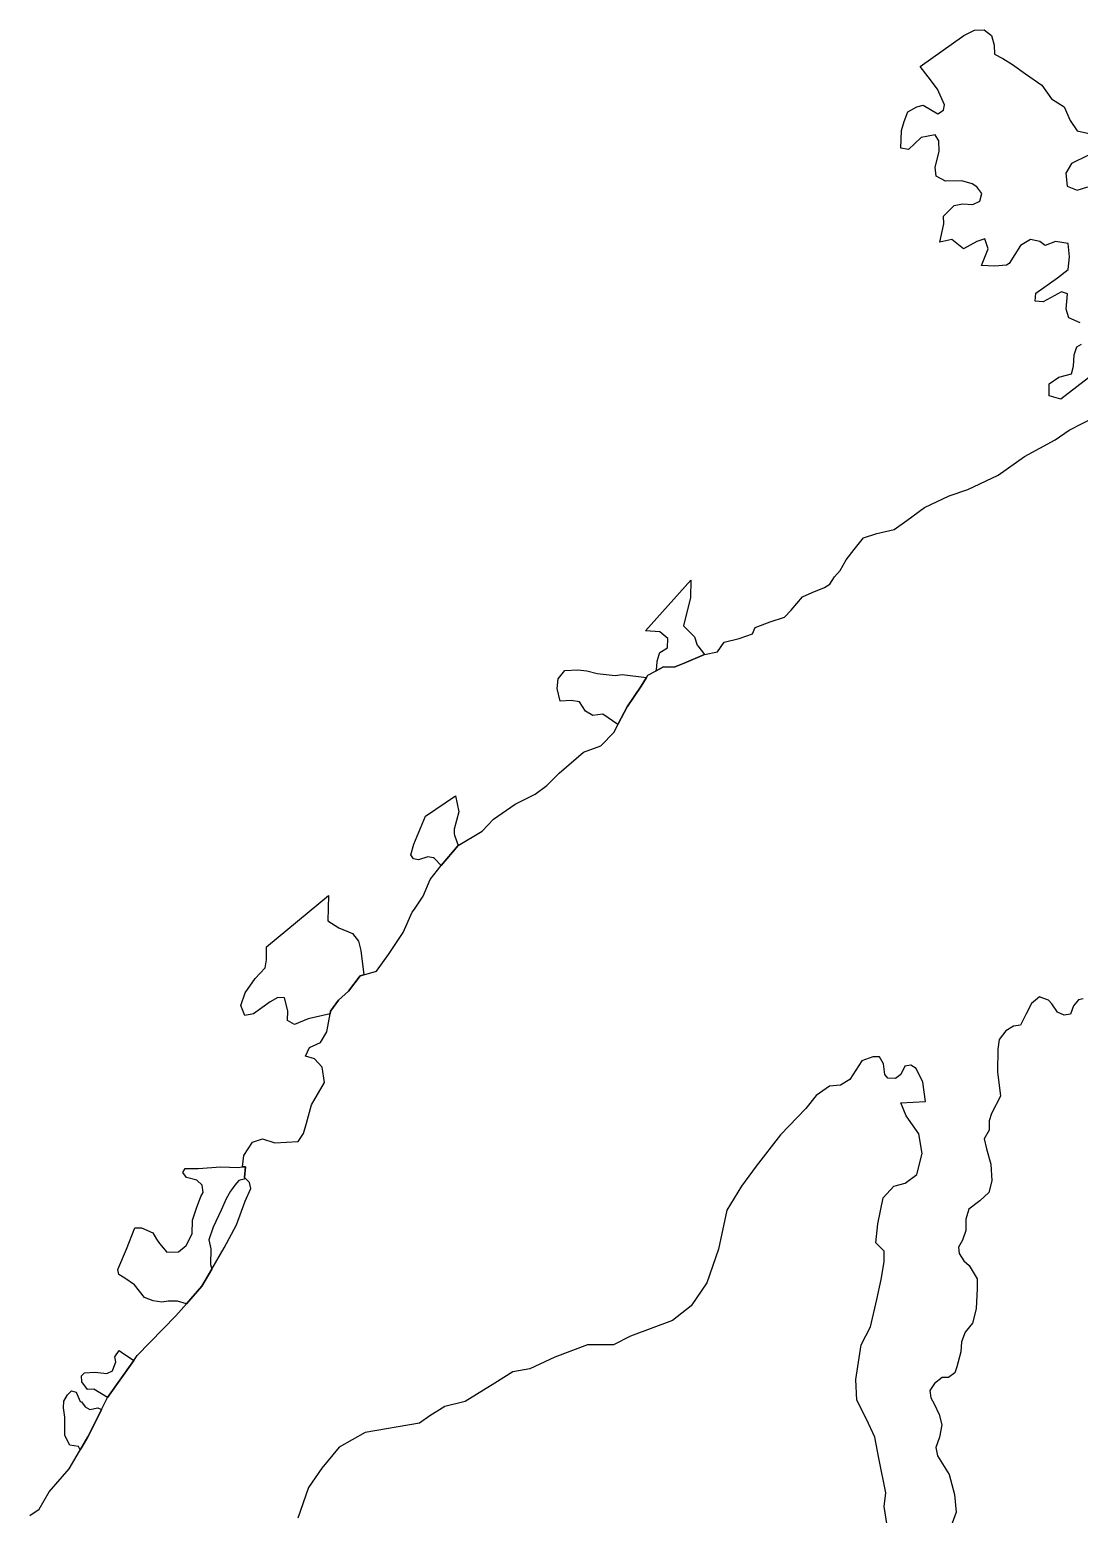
# Model space of a CAD drawing. Header units: inches. Extents: x 288635 to 1232953, y 676945 to 1655780.
# Drawn here: x 506797 to 523343, y 1560446 to 1583833 of the extents above; entities that cross this region are included whole.
import ezdxf

# ---------------------------------------------------------------- set-up
doc = ezdxf.new("R2010")
doc.units = ezdxf.units.IN
doc.header["$MEASUREMENT"] = 0

msp = doc.modelspace()

# ---------------------------------------------------------------- linework, layer by layer
at = {"color": 1}
for points in [[(523357.2377, 1579216.6962), (523177.3379, 1579295.8178), (523134.9873, 1579428.3633), (523156.154, 1579671.7805), (523060.9038, 1579703.5306), (522775.1532, 1579544.7802), (522646.4705, 1579554.0337), (522657.9146, 1579683.1147), (522997.4037, 1579925.781), (523166.7373, 1580052.7813), (523187.904, 1580253.865), (523166.7373, 1580465.5321), (522965.6536, 1580497.2821), (522806.9033, 1580433.782), (522722.2364, 1580497.2821), (522574.0695, 1580529.0322), (522415.3192, 1580433.782), (522235.4021, 1580148.0314), (522193.8535, 1580123.1023), (522013.7015, 1580108.5008), (521801.4846, 1580116.2814), (521907.3181, 1580380.8652), (521854.4014, 1580539.6156), (521727.4011, 1580497.2821), (521515.734, 1580380.8652), (521335.817, 1580529.0322), (521145.3166, 1580486.6988), (521205.3978, 1580775.2522), (521199.9973, 1580895.9218), (521371.9768, 1581061.2867), (521504.2687, 1581087.7451), (521663.019, 1581081.1305), (521775.4672, 1581134.0473), (521808.5402, 1581253.11), (521729.165, 1581358.9436), (521656.4044, 1581405.2458), (521491.0395, 1581451.5479), (521233.0703, 1581444.9333), (521087.5491, 1581524.3085), (521070.4114, 1581667.4936), (521133.8513, 1581914.5697), (521127.2367, 1582079.9346), (521068.4159, 1582177.0325), (520849.4237, 1582132.8514), (520650.9858, 1581947.6427), (520531.923, 1581967.4865), (520538.5376, 1582245.2995), (520584.8398, 1582384.2061), (520637.7566, 1582536.3418), (520783.2777, 1582615.7169), (520882.4966, 1582642.1753), (521114.0075, 1582509.8834), (521199.9973, 1582562.8002), (521219.8411, 1582648.7899), (521107.3929, 1582893.53), (520961.8718, 1583091.9679), (520832.286, 1583254.9968), (521524.1125, 1583740.1984), (521689.4774, 1583826.1881), (521841.6131, 1583832.8027), (521960.6759, 1583740.1984), (522000.3635, 1583588.0626), (522006.9781, 1583449.1561), (522139.27, 1583376.3955), (522291.4057, 1583283.7912), (522496.4582, 1583138.2701), (522754.4275, 1582959.676), (522906.5632, 1582741.3943), (523105.0011, 1582615.7169), (523105.0011, 1582615.7169), (523197.6054, 1582404.0498), (523310.0536, 1582238.6849), (523521.7207, 1582192.3828)], [(523475.4185, 1581848.4237), (523219.6541, 1581724.9513), (523131.4595, 1581570.6107), (523151.3033, 1581365.5582), (523310.0536, 1581306.0268), (523475.4185, 1581358.9436)], [(523558.3214, 1578401.778), (523050.3204, 1578010.1938), (522870.4034, 1578063.1106), (522870.4034, 1578253.611), (523018.5704, 1578359.4445), (523219.6541, 1578412.3613), (523253.2283, 1578532.1749), (523261.9875, 1578708.6952), (523304.3209, 1578835.6955), (523378.4044, 1578878.0289)], [(506797.02, 1560426.0615), (506944.3403, 1560527.6617), (507106.9006, 1560801.9822), (507421.8612, 1561162.6629), (507620.1563, 1561504.2304), (507713.181, 1561664.4674), (507713.2226, 1561664.5391), (507886.4, 1562009.8364), (507928.7179, 1562094.2138), (508025.6399, 1562287.4658), (508440.3167, 1562870.6141), (508493.7434, 1562945.7465), (509103.3446, 1563570.5877), (509271.0799, 1563762.9149), (509510.4204, 1564037.3454), (509668.5565, 1564306.9569), (509865.3461, 1564642.4699), (510058.3865, 1565008.2306), (510195.9529, 1565376.5537), (510285.0679, 1565578.6029), (510261.7845, 1565673.8531), (510181.4698, 1565751.8548), (510199.6125, 1565921.1868), (510154.1984, 1565917.0573), (510174.2172, 1566099.1203), (510307.8626, 1566308.2105), (510467.5268, 1566361.3342), (510660.2883, 1566298.6855), (511028.5891, 1566320.9105), (511114.3143, 1566444.7358), (511158.7643, 1566609.8361), (511241.3145, 1566895.5867), (511444.5149, 1567248.0124), (511409.0517, 1567487.2987), (511288.9396, 1567619.4881), (511146.0643, 1567663.9382), (511210.2022, 1567797.803), (511381.0148, 1567879.8387), (511479.44, 1568048.114), (511532.0329, 1568330.4549), (511539.7651, 1568371.9646), (511666.7654, 1568546.59), (511822.3529, 1568685.0219), (512008.6401, 1568926.6613), (512063.9721, 1568943.3958), (512263.6666, 1569003.7909), (512450.9919, 1569264.1414), (512685.9424, 1569610.2171), (512826.0603, 1569933.0754), (512864.854, 1569976.0308), (513001.3793, 1570185.5812), (513109.3295, 1570445.9317), (513283.9548, 1570665.0071), (513551.2189, 1570983.7612), (513931.6561, 1571207.9332), (514109.4565, 1571395.2586), (514449.1822, 1571633.3841), (514766.6828, 1571792.1344), (514947.6582, 1571925.4847), (515141.3336, 1572119.16), (515528.6843, 1572453.594), (515799.6182, 1572553.0776), (516011.2853, 1572766.8613), (516070.546, 1572886.5446), (516119.2355, 1572984.8784), (516214.4857, 1573166.9121), (516438.8528, 1573490.7628), (516519.1367, 1573629.587), (516540.453, 1573666.4465), (516671.7429, 1573734.8503), (516786.0745, 1573794.4186), (516955.1453, 1573792.3939), (517113.8956, 1573851.9253), (517432.7232, 1573988.1823), (517637.9469, 1574034.7472), (517743.7804, 1574182.9142), (517981.9059, 1574241.1226), (518103.6145, 1574283.456), (518193.573, 1574315.2061), (518235.9064, 1574415.748), (518468.7402, 1574505.7065), (518696.2823, 1574579.79), (518802.1159, 1574690.9152), (518982.0329, 1574897.2906), (519130.1999, 1574966.0824), (519325.9919, 1575045.4576), (519410.6588, 1575098.3743), (519484.7422, 1575214.7912), (519574.7008, 1575315.3331), (519669.9509, 1575479.3751), (519791.6595, 1575643.4171), (519939.8265, 1575828.6258), (520151.4936, 1575897.4176), (520426.6608, 1575960.9177), (520622.4529, 1576098.5013), (520902.9117, 1576304.8768), (521289.2042, 1576490.0855), (521585.5381, 1576590.6273), (522061.7891, 1576812.8778), (522479.8316, 1577109.2117), (522961.3742, 1577373.7956), (523183.6246, 1577521.9625), (523591.0838, 1577733.6296)], [(523402.1709, 1568567.3863), (523329.1458, 1568548.3362), (523249.7706, 1568456.2611), (523202.1455, 1568322.9108), (523103.7203, 1568310.2108), (522998.9451, 1568354.6608), (522910.0449, 1568484.8361), (522856.0698, 1568545.1612), (522786.2197, 1568573.7363), (522713.1945, 1568595.9613), (522587.3555, 1568493.7765), (522505.11, 1568330.4222), (522417.9189, 1568151.4604), (522304.5026, 1568135.4215), (522182.5823, 1568064.3014), (522080.9821, 1567927.1411), (522060.6621, 1567774.7408), (522055.5821, 1567414.0601), (522101.3021, 1567033.0593), (521959.0619, 1566758.7387), (521923.5018, 1566641.8985), (521923.5018, 1566494.5782), (521842.2216, 1566362.4979), (521877.7817, 1566205.0176), (521948.9018, 1565961.1771), (521964.1419, 1565697.0166), (521918.4218, 1565514.1363), (521776.1815, 1565382.056), (521603.4611, 1565249.9757), (521552.661, 1565097.5754), (521552.661, 1564914.6951), (521501.8609, 1564762.2947), (521440.9008, 1564655.6145), (521451.0608, 1564554.0143), (521522.181, 1564437.1741), (521608.5412, 1564366.054), (521730.4614, 1564152.6935), (521730.4614, 1564000.2932), (521715.2214, 1563680.2526), (521659.3413, 1563456.7321), (521542.501, 1563314.4919), (521486.6209, 1563162.0915), (521476.4609, 1563004.6112), (521410.4208, 1562770.9308), (521379.9407, 1562674.4106), (521283.4205, 1562603.2904), (521181.8203, 1562598.2104), (521059.9001, 1562506.7702), (520988.7799, 1562395.01), (521004.02, 1562278.1698), (521054.8201, 1562186.7296), (521136.1002, 1562019.0893), (521176.7403, 1561856.5289), (521141.1802, 1561663.4886), (521080.2201, 1561495.8482), (521105.6202, 1561368.848), (521293.5805, 1561074.2074), (521374.8607, 1560759.2467), (521400.2607, 1560479.8462), (521318.9806, 1560246.1657)], [(520336.8321, 1560133.9946), (520268.265, 1560568.253), (520291.1207, 1560785.3823), (520185.5099, 1561331.6676), (520119.3639, 1561662.3974), (519987.072, 1561943.5177), (519838.2436, 1562241.1746), (519821.7071, 1562571.9044), (519904.3895, 1563117.6086), (520053.2179, 1563398.729), (520152.4369, 1563828.6778), (520218.5829, 1564142.8711), (520268.1923, 1564423.9914), (520268.1923, 1564589.3564), (520135.9004, 1564721.6483), (520168.9734, 1565019.3051), (520251.6558, 1565432.7174), (520417.0208, 1565614.6188), (520598.9222, 1565664.2283), (520780.8236, 1565796.5202), (520863.506, 1566127.2501), (520813.8965, 1566441.4434), (520615.4586, 1566722.5637), (520529.582, 1566925.5447), (520918.2185, 1566948.49), (520876.4565, 1567254.7448), (520772.0515, 1567470.5152), (520688.5274, 1567519.2376), (520591.0827, 1567505.3169), (520527.932, 1567371.3624), (520446.4927, 1567309.3134), (520326.59, 1567317.3878), (520277.8676, 1567373.0705), (520256.9866, 1567540.1186), (520194.3436, 1567651.484), (520089.9385, 1567651.484), (519915.9301, 1567588.8409), (519728.0011, 1567296.5068), (519577.8065, 1567208.4837), (519407.8256, 1567192.1018), (519193.8782, 1567041.727), (519031.9674, 1566837.1246), (518631.0797, 1566424.9069), (518631.0797, 1566424.9069), (518250.7404, 1565928.8122), (518019.2295, 1565614.6188), (517787.7186, 1565234.2795), (517655.4267, 1564622.4293), (517473.5253, 1564093.2616), (517225.4779, 1563729.4588), (516927.8211, 1563497.9479), (516266.3614, 1563249.9006), (516001.7775, 1563117.6086), (515588.3653, 1563117.6086), (515075.734, 1562919.1707), (514678.8582, 1562737.2693), (514414.2744, 1562687.6598), (514131.5076, 1562510.9881), (513662.9656, 1562225.2918), (513342.9857, 1562145.2968), (513103.0008, 1561996.7347), (512943.0109, 1561882.4562), (512085.9219, 1561733.8941), (511674.5191, 1561505.337), (511400.2506, 1561173.9293), (511194.5493, 1560865.3772), (511023.1315, 1560385.4074)]]:
    msp.add_lwpolyline(points, dxfattribs=at)
for points in [[(517113.8956, 1573851.9253), (516955.1453, 1573792.3939), (516786.0745, 1573794.4186), (516671.7429, 1573734.8503), (516683.0141, 1573795.6528), (516690.5615, 1573884.9983), (516720.8297, 1573990.9372), (516730.249, 1574023.9048), (516849.3118, 1574096.6654), (516855.2598, 1574242.609), (516730.249, 1574348.02), (516506.3398, 1574364.979), (517220.7162, 1575158.7306), (517213.1146, 1574890.417), (517101.6535, 1574444.3542), (517279.2605, 1574268.6449), (517318.9481, 1574136.353), (517327.547, 1574125.1545), (517432.7232, 1573988.1823), (517113.8956, 1573851.9253)], [(515744.6741, 1573693.175), (516029.1018, 1573660.102), (516134.9353, 1573673.3312), (516519.1367, 1573629.587), (516438.8528, 1573490.7628), (516214.4857, 1573166.9121), (516119.2355, 1572984.8784), (516070.546, 1572886.5446), (515830.6639, 1573051.5591), (515671.9136, 1573031.7153), (515559.4654, 1573097.8613), (515466.8611, 1573243.3824), (515334.5692, 1573263.2262), (515156.9621, 1573253.7268), (515109.6729, 1573455.0495), (515129.5167, 1573607.1852), (515235.3502, 1573739.4772), (515440.4027, 1573746.0918), (515579.3092, 1573732.8626), (515744.6741, 1573693.175)], [(513551.2189, 1570983.7612), (513283.9548, 1570665.0071), (513175.9737, 1570777.4392), (513163.6586, 1570789.3671), (513071.0542, 1570802.5963), (512925.5331, 1570756.2941), (512846.1579, 1570769.5233), (512806.4704, 1570835.6693), (512852.7725, 1571001.0342), (513037.9812, 1571444.2122), (513507.6176, 1571761.7128), (513560.5344, 1571510.3581), (513487.7738, 1571239.1597), (513490.5514, 1571165.3847), (513495.7456, 1571145.7376), (513551.2189, 1570983.7612)], [(511822.3529, 1568685.0219), (511666.7654, 1568546.59), (511539.7651, 1568371.9646), (511532.0329, 1568330.4549), (511185.8942, 1568249.362), (510974.2271, 1568163.3723), (510861.779, 1568222.9036), (510868.3936, 1568375.0393), (510815.4768, 1568580.0918), (510709.6432, 1568586.7064), (510590.5805, 1568520.5605), (510325.9966, 1568328.7372), (510187.0901, 1568302.2788), (510127.5587, 1568461.0291), (510193.7047, 1568659.467), (510352.455, 1568884.3633), (510511.2053, 1569056.3428), (510531.0491, 1569182.0201), (510531.0491, 1569387.0726), (511510.0094, 1570194.0534), (511496.7802, 1569797.1776), (511668.7597, 1569684.7295), (511886.1151, 1569595.8549), (511979.6458, 1569473.0624), (512019.3334, 1569327.5413), (512063.9721, 1568943.3958), (512008.6401, 1568926.6613), (511822.3529, 1568685.0219)], [(510199.6125, 1565921.1868), (510181.4698, 1565751.8548), (510178.539, 1565724.5009), (510092.4508, 1565703.4865), (510031.0674, 1565631.5196), (509980.6318, 1565557.574), (509964.3576, 1565533.7137), (509894.7609, 1565414.7258), (509815.3857, 1565234.8088), (509688.3854, 1564967.5791), (509622.2395, 1564771.787), (509650.7466, 1564628.3667), (509645.7712, 1564378.4263), (509668.5565, 1564306.9569), (509510.4204, 1564037.3454), (509271.0799, 1563762.9149), (509127.4677, 1563800.7642), (508981.9465, 1563803.4101), (508878.7588, 1563787.535), (508741.1752, 1563806.0559), (508606.2374, 1563861.6185), (508450.133, 1564062.7023), (508297.8716, 1564168.053), (508204.07, 1564221.4526), (508188.1949, 1564303.4736), (508323.1327, 1564620.9742), (508452.7788, 1564956.9957), (508561.2582, 1564956.9957), (508738.5294, 1564880.2664), (508794.5856, 1564781.1603), (508841.7171, 1564713.5786), (508958.134, 1564573.3491), (509143.3427, 1564578.6408), (509262.4054, 1564679.1827), (509360.3015, 1564861.7455), (509365.6925, 1565080.0393), (509429.0933, 1565269.2047), (509497.2465, 1565451.2828), (509529.6351, 1565512.6218), (509516.4059, 1565631.6846), (509431.7391, 1565711.0597), (509269.367, 1565751.4741), (509208.9188, 1565831.104), (509249.1762, 1565890.9767), (509452.9058, 1565890.9767), (509810.094, 1565917.4351), (510082.9979, 1565910.5831), (510154.1984, 1565917.0573), (510199.6125, 1565921.1868)], [(508440.3167, 1562870.6141), (508025.6399, 1562287.4658), (507810.3491, 1562417.3627), (507707.3138, 1562411.0375), (507618.0167, 1562533.4075), (507611.4021, 1562626.0119), (507661.0116, 1562672.3141), (507822.3623, 1562686.487), (508014.8925, 1562665.6995), (508104.1896, 1562705.387), (508153.799, 1562847.6009), (508139.9969, 1562924.4336), (508206.7158, 1563026.195), (508243.4536, 1563001.9351), (508440.3167, 1562870.6141)], [(507670.272, 1562138.7807), (507744.3555, 1562099.0931), (507870.8507, 1562120.7121), (507928.7179, 1562094.2138), (507886.4, 1562009.8364), (507713.2226, 1561664.5391), (507713.181, 1561664.4674), (507620.1563, 1561504.2304), (507592.7981, 1561459.0056), (507566.1474, 1561516.3854), (507429.5007, 1561532.8837), (507350.1256, 1561688.9881), (507353.389, 1561974.4614), (507331.6047, 1562125.5515), (507337.5348, 1562227.1657), (507392.459, 1562329.2811), (507458.6049, 1562390.1354), (507527.3967, 1562368.9687), (507595.333, 1562223.3984), (507614.0191, 1562216.434), (507670.272, 1562138.7807)]]:
    msp.add_lwpolyline(points, close=True, dxfattribs=at)

doc.saveas('drawing.dxf')
